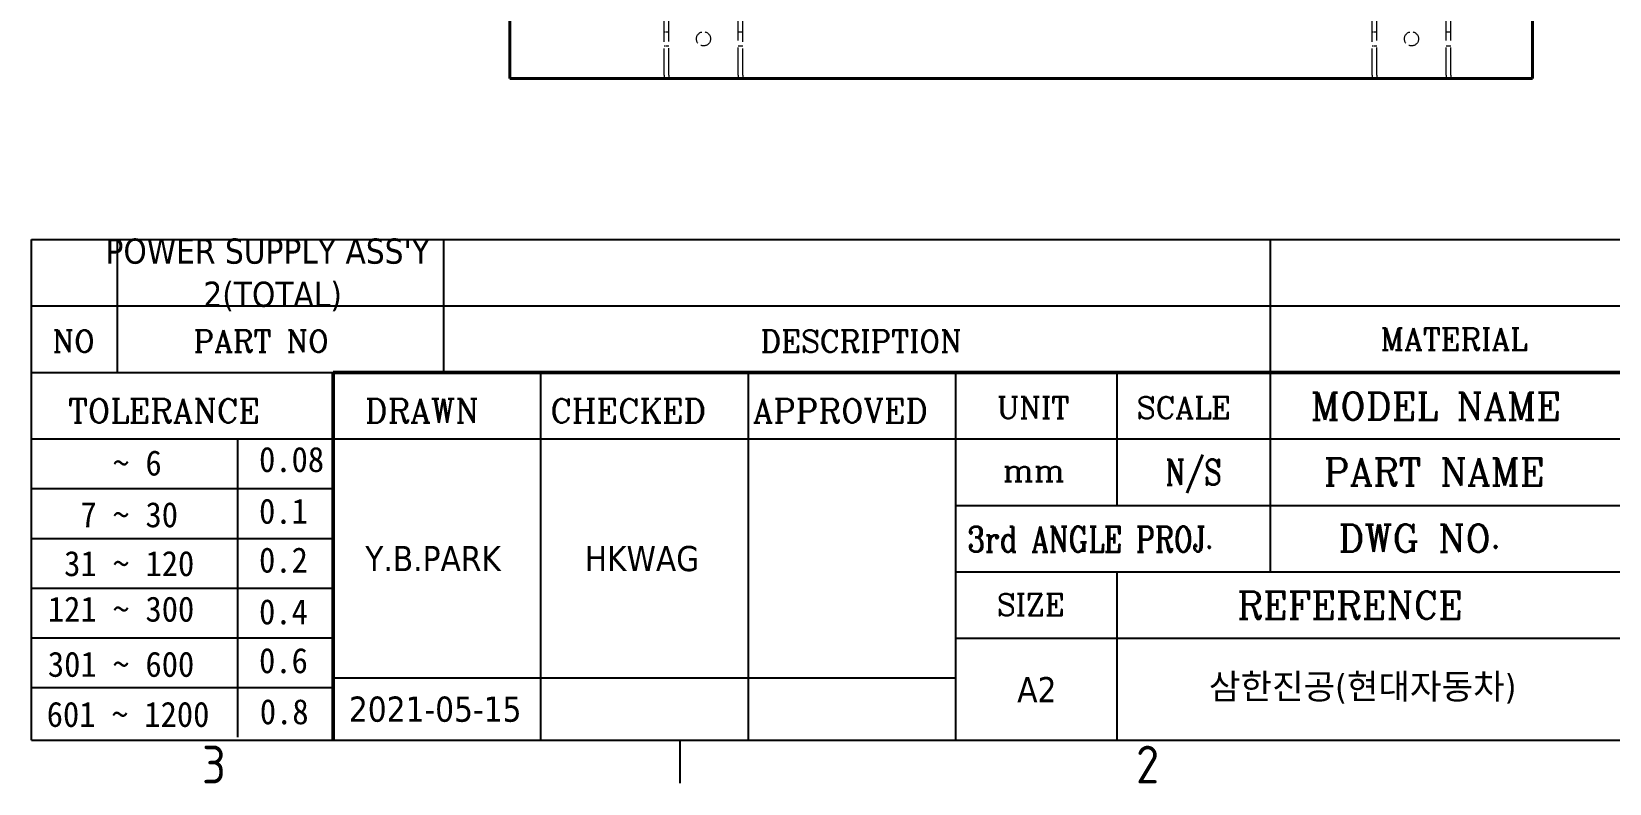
# Model space of a CAD drawing. Header units: millimetres. Extents: x 0 to 4752, y 0 to 3360.
# Drawn here: x 3152 to 4155, y 53 to 530 of the extents above; entities that cross this region are included whole.
import ezdxf
from ezdxf.enums import TextEntityAlignment as Align

# ---------------------------------------------------------------- set-up
doc = ezdxf.new("R2010")
doc.units = ezdxf.units.MM
doc.header["$LTSCALE"] = 8
doc.linetypes.add('DASHED', pattern=[0.2067, 0.1654, -0.0413])
doc.layers.get('0').update_dxf_attribs({"color": 3, "lineweight": 25})
for name, color, linetype, lineweight in [('가려진 것(ISO)', 2, 'DASHED', 18), ('가시적인 것(ISO)', 3, 'Continuous', 40), ('경계(ISO)', 7, 'Continuous', 25), ('제목(ISO)', 5, 'Continuous', 50)]:
    doc.layers.add(name, color=color, linetype=linetype, lineweight=lineweight)
doc.styles.add('HAN_291', font='')
doc.styles.add('RC_284', font='ROMANC.shx')
doc.styles.add('RC_287', font='ROMANC.shx')
doc.styles.add('RC_292', font='ROMANC.shx')
doc.styles.add('문자 텍스트_PSTEK_POSCO', font='isocp.shx')
doc.styles.add('텍스트 스타일198', font='tahoma.ttf')
doc.styles.add('텍스트 스타일333', font='ROMANC.shx', dxfattribs={"width": 0.8})
doc.styles.get('HAN_291').set_extended_font_data('GulimChe')

# ---------------------------------------------------------------- blocks, each defined once
blk = doc.blocks.new('경계 Default Border')
at = {"layer": '경계(ISO)'}
blk.add_line((445.5, 10), (445.5, 6.6), dxfattribs=at)
at = {"layer": '경계(ISO)', "color": 2, "char_height": 3, "attachment_point": 7, "style": '문자 텍스트_PSTEK_POSCO'}
for s, insert in [('3', (407.54, 6.57)), ('2', (481.75, 6.57))]:
    blk.add_mtext(s, dxfattribs=dict(at, insert=insert))
blk = doc.blocks.new('제목 블록 PSTEK')
at = {"color": 180}
for p, q in [((182.48, 11.79), (182.48, 51.57)), ((182.48, 51.57), (372.48, 51.57)), ((189.27, 51.57), (189.27, 41.01)), ((215.22, 41.01), (215.22, 51.57)), ((280.88, 51.57), (280.88, 41.01)), ((182.48, 46.29), (372.48, 46.29)), ((182.48, 41.01), (206.45, 41.01)), ((222.94, 11.79), (222.94, 41.01)), ((239.43, 11.79), (239.43, 41.01)), ((255.92, 11.79), (255.92, 41.01)), ((268.69, 41.01), (268.69, 30.45)), ((280.88, 41.01), (280.88, 25.17)), ((182.48, 35.73), (206.45, 35.73)), ((198.86, 12.03), (198.86, 35.73)), ((206.45, 35.73), (372.48, 35.73)), ((182.48, 31.78), (206.45, 31.78)), ((255.92, 30.45), (372.48, 30.45)), ((182.48, 27.83), (206.45, 27.83)), ((255.92, 25.17), (372.48, 25.17)), ((268.69, 25.17), (268.69, 11.79)), ((182.48, 23.88), (206.45, 23.88)), ((182.48, 19.93), (206.45, 19.93)), ((255.92, 19.89), (310.09, 19.89)), ((206.45, 16.74), (255.92, 16.74)), ((182.48, 15.98), (206.45, 15.98)), ((182.48, 11.79), (372.48, 11.79))]:
    blk.add_line(p, q, dxfattribs=at)
at = {"color": 7, "lineweight": 50}
for p, q in [((206.45, 11.79), (206.45, 41.01)), ((206.45, 41.01), (372.48, 41.01))]:
    blk.add_line(p, q, dxfattribs=at)
at = {"layer": '제목(ISO)', "lineweight": 18}
blk.add_line((182.48, 35.73), (182.48, 11.79), dxfattribs=at)
at = {"color": 2}
for s, height, style, p in [('NO', 1.742, 'RC_284', (184.14, 42.62)), ('PART NO', 1.742, 'RC_284', (195.34, 42.62)), ('DESCRIPTION', 1.7424, 'RC_284', (240.4, 42.62)), (' TOLERANCE', 1.9, 'RC_287', (184.09, 37.01)), ('DRAWN', 1.9, 'RC_287', (208.98, 37.01)), ('CHECKED', 1.9, 'RC_287', (223.69, 37.01)), ('APPROVED', 1.9, 'RC_287', (239.78, 37.01)), ('UNIT', 1.742, 'RC_284', (259.17, 37.34)), ('SCALE', 1.742, 'RC_284', (270.29, 37.34)), ('MODEL NAME', 2.178, 'RC_292', (284.1, 37.25)), ('    ~ 6', 2, 'HAN_291', (183.77, 32.82)), ('0.08', 2, 'HAN_291', (200.55, 33.1)), ('PART NAME', 2.178, 'RC_292', (285.14, 32.03)), ('mm', 1.742, 'RC_284', (259.65, 32.35)), ('  7 ~ 30', 2, 'HAN_291', (183.77, 28.71)), ('0.1', 2, 'HAN_291', (200.55, 28.99)), (' DWG NO.', 2.178, 'RC_292', (284.81, 26.75)), (' 31 ~ 120', 2, 'HAN_291', (183.77, 24.83)), ('0.2', 2, 'HAN_291', (200.55, 25.11)), ('121 ~ 300', 2, 'HAN_291', (183.77, 21.21)), ('0.4', 2, 'HAN_291', (200.55, 21)), ('SIZE', 1.742, 'RC_284', (259.17, 21.69)), ('REFERENCE', 2.178, 'RC_292', (278.27, 21.43)), ('301 ~ 600', 2, 'HAN_291', (183.77, 16.83)), ('0.6', 2, 'HAN_291', (200.55, 17.12)), ('601 ~ 1200', 2, 'HAN_291', (183.68, 12.85)), ('0.8', 2, 'HAN_291', (200.61, 13.06))]:
    blk.add_text(s, height=height, dxfattribs=dict(at, style=style)).set_placement(p)
at = {"color": 2, "style": 'RC_284'}
blk.add_text('MATERIAL', height=1.742, dxfattribs=at).set_placement((295.48, 43.65), align=Align.MIDDLE_CENTER)
at = {"color": 7, "style": '텍스트 스타일333', "width": 0.8}
blk.add_text('N/S', height=2, dxfattribs=at).set_placement((274.78, 33.09), align=Align.MIDDLE_CENTER)
at = {"color": 2, "style": '텍스트 스타일333', "width": 0.8}
blk.add_text('3rd ANGLE PROJ.', height=2, dxfattribs=at).set_placement((256.84, 26.76))
at = {"layer": '제목(ISO)', "color": 7, "style": '텍스트 스타일198'}
for tag, p in [('부품_번호_001', (188.35, 49.65)), ('질량\\P3;_001', (348.71, 48.16)), ('부품_번호_002', (196.12, 46.22)), ('1._MODEL_NAME_001', (330.01, 37.54)), ('부품_번호_001', (320.77, 27.04)), ('설계자_001', (208.99, 25.23)), ('점검자_001', (226.43, 25.23)), ('시트_크기_001', (260.79, 14.82)), ('프로젝트_001', (276.01, 15.07)), ('작성_날짜_001', (207.69, 13.27))]:
    blk.add_attdef(tag, p, '', height=2, dxfattribs=at)
for tag, p in [('설명', (247.96, 48.92)), ('재질', (295.48, 48.93)), ("3._Q'TY", (313.5, 48.93)), ('4._COLOR', (327.68, 48.93)), ('제목', (341.34, 33.12)), ('엔지니어링_승인자', (247.67, 26.23)), ('점검_날짜', (231.18, 14.27)), ('엔지니어링_승인_날짜', (247.67, 14.27))]:
    blk.add_attdef(tag, text='', height=2, dxfattribs=at).set_placement(p, align=Align.MIDDLE_CENTER)

msp = doc.modelspace()

# ---------------------------------------------------------------- linework, layer by layer
at = {"layer": '가려진 것(ISO)', "ltscale": 13.215807}
for p, q in [((3601.1, 502.8), (3601.1, 1398.8)), ((4007.1, 502.8), (4007.1, 1398.8)), ((4051.1, 502.8), (4051.1, 1398.8)), ((4054.1, 502.8), (4054.1, 1398.8))]:
    msp.add_line(p, q, dxfattribs=at)
at = {"layer": '가려진 것(ISO)', "ltscale": 12.856349}
msp.add_line((3557.1, 502.8), (3557.1, 1076.8), dxfattribs=at)
at = {"layer": '가려진 것(ISO)', "ltscale": 12.709643}
for p, q in [((3554.1, 502.8), (3554.1, 565.9)), ((3604.1, 502.8), (3604.1, 565.9)), ((4004.1, 502.8), (4004.1, 565.9))]:
    msp.add_line(p, q, dxfattribs=at)
at = {"layer": '가려진 것(ISO)', "ltscale": 0.714161}
for p, q in [((3554.1, 530.3), (3557.1, 530.3)), ((3601.1, 530.3), (3604.1, 530.3)), ((4004.1, 530.3), (4007.1, 530.3)), ((4051.1, 530.3), (4054.1, 530.3)), ((3554.1, 521.3), (3557.1, 521.3)), ((3601.1, 521.3), (3604.1, 521.3)), ((4004.1, 521.3), (4007.1, 521.3)), ((4051.1, 521.3), (4054.1, 521.3)), ((3557.1, 500.8), (3554.1, 500.8)), ((3604.1, 500.8), (3601.1, 500.8)), ((4007.1, 500.8), (4004.1, 500.8)), ((4054.1, 500.8), (4051.1, 500.8))]:
    msp.add_line(p, q, dxfattribs=at)
at = {"layer": '가려진 것(ISO)', "ltscale": 0.476074}
for p, q in [((3554.1, 502.8), (3554.1, 500.8)), ((3557.1, 502.8), (3557.1, 500.8)), ((3601.1, 502.8), (3601.1, 500.8)), ((3604.1, 502.8), (3604.1, 500.8)), ((4004.1, 502.8), (4004.1, 500.8)), ((4007.1, 502.8), (4007.1, 500.8)), ((4051.1, 502.8), (4051.1, 500.8)), ((4054.1, 502.8), (4054.1, 500.8))]:
    msp.add_line(p, q, dxfattribs=at)
at = {"layer": '가려진 것(ISO)', "ltscale": 6.731654}
for centre in [(3579.1, 525.8), (4029.1, 525.8)]:
    msp.add_circle(centre, 4.5, dxfattribs=at)
at = {"layer": '가시적인 것(ISO)'}
for p, q in [((3456.1, 500.5), (3456.1, 1400.5)), ((4106.1, 500.5), (4106.1, 1400.5)), ((3456.1, 500.5), (4106.1, 500.5))]:
    msp.add_line(p, q, dxfattribs=at)

# ---------------------------------------------------------------- block references
at = {"xscale": 8, "yscale": 8, "zscale": 8}
msp.add_blockref('경계 Default Border', (0, 0), dxfattribs=at)
ref = msp.add_blockref('제목 블록 PSTEK', (1692.2, -14.3), dxfattribs=dict(xscale=8, yscale=8, zscale=8))
ref.add_attrib('설계자_001', 'Y.B.PARK', (3364.1, 187.5), dxfattribs={"layer": '제목(ISO)', "color": 7, "height": 16, "style": '텍스트 스타일198'})
ref.add_attrib('점검자_001', 'HKWAG', (3503.6, 187.5), dxfattribs={"layer": '제목(ISO)', "color": 7, "height": 16, "style": '텍스트 스타일198'})
ref.add_attrib('프로젝트_001', '삼한진공(현대자동차)', (3900.3, 106.2), dxfattribs={"layer": '제목(ISO)', "color": 7, "height": 16, "style": '텍스트 스타일198'})
ref.add_attrib('시트_크기_001', 'A2', (3778.5, 104.2), dxfattribs={"layer": '제목(ISO)', "color": 7, "height": 16, "style": '텍스트 스타일198'})
ref.add_attrib('작성_날짜_001', '2021-05-15', (3353.7, 91.8), dxfattribs={"layer": '제목(ISO)', "color": 7, "height": 16, "style": '텍스트 스타일198'})
ref.add_attrib('부품_번호_001', "POWER SUPPLY ASS'Y", (3199, 382.9), dxfattribs={"layer": '제목(ISO)', "color": 7, "height": 16, "style": '텍스트 스타일198'})
ref.add_attrib('부품_번호_002', '2(TOTAL)', (3261.2, 355.5), dxfattribs={"layer": '제목(ISO)', "color": 7, "height": 16, "style": '텍스트 스타일198'})

doc.saveas('drawing.dxf')
